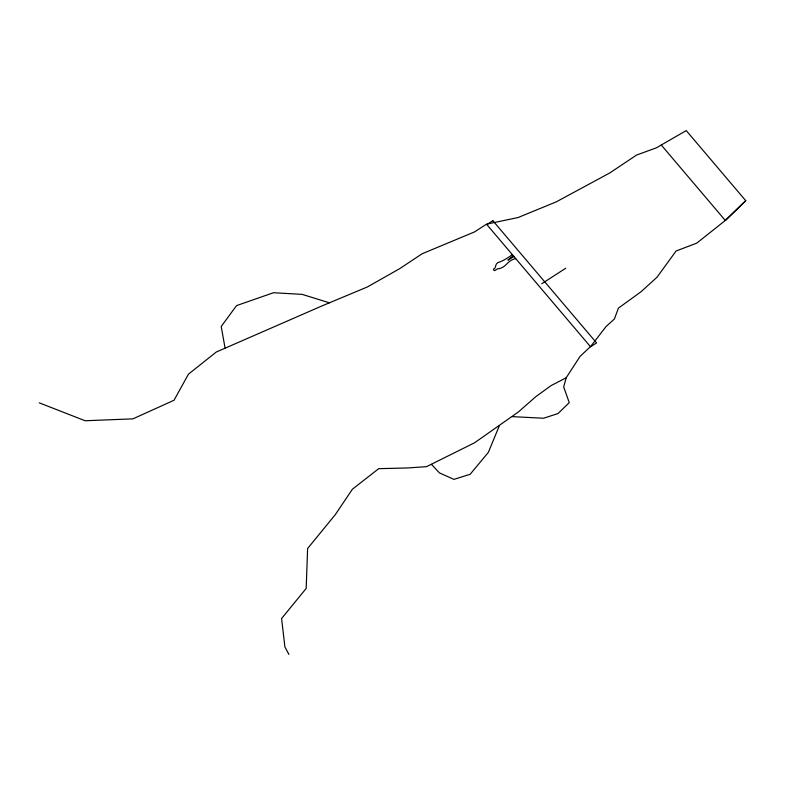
<?xml version="1.0" encoding="UTF-8"?>
<svg xmlns="http://www.w3.org/2000/svg" width="785" height="785" viewBox="0 0 785 785"><rect width="100%" height="100%" fill="white"/><g stroke="black" fill="none" stroke-linecap="round" stroke-linejoin="round"><path stroke-width="1.18" d="M39.25 402.842L85.143 420.76L132.91 418.856L174.035 400.252L188.459 374.16L216.287 352.023L322.272 305.787L367.341 286.976L399.614 268.705L422.134 253.761L474.474 231.938L486.504 224.176L518.09 217.533L556.241 201.873L609.749 172.965L636.537 155.067L656.388 147.825L686.247 130.585L745.75 200.695L725.762 220.104L696.776 243.124L676.081 251.014L656.957 277.291L641.1 291.706L618.413 308.132L614.419 318.945L605.981 326.638L590.762 346.332L580.086 356.38L566.191 377.771L563.669 386.946L569.262 402.636L557.998 413.548L543.593 418.238L512.144 416.629M499.26 425.931L488.358 452.366L470.156 474.268L453.956 479.38L439.443 472.904L431.485 464.357M745.75 200.695L725.301 220.467L661.264 145.009M515.745 258.628C507.11 260.296 507.316 266.596 499.024 268.725C497.082 267.489 494.197 273.209 493.422 269.255C496.611 267.95 494.53 264.78 497.768 262.632C502.999 261.091 508.003 257.833 512.33 254.615M513.213 255.655L507.924 260.12L513.939 256.499M541.719 283.748L565.759 268.225M566.191 377.771L551.139 385.563L535.949 396.562L518.257 412.056L474.582 442.769L426.54 466.663L407.778 467.948L378.704 468.665L352.387 489.232L335.254 514.705L307.622 548.489L306.179 588.446L281.589 618.511L284.896 646.958L288.929 654.415M329.425 302.804L302.205 294.385L273.504 292.726L236.54 305.61L221.213 326.491L225.089 348.138M492.862 220.703L486.847 224.588L590.565 346.803L596.58 342.917L492.862 220.703"/></g></svg>
